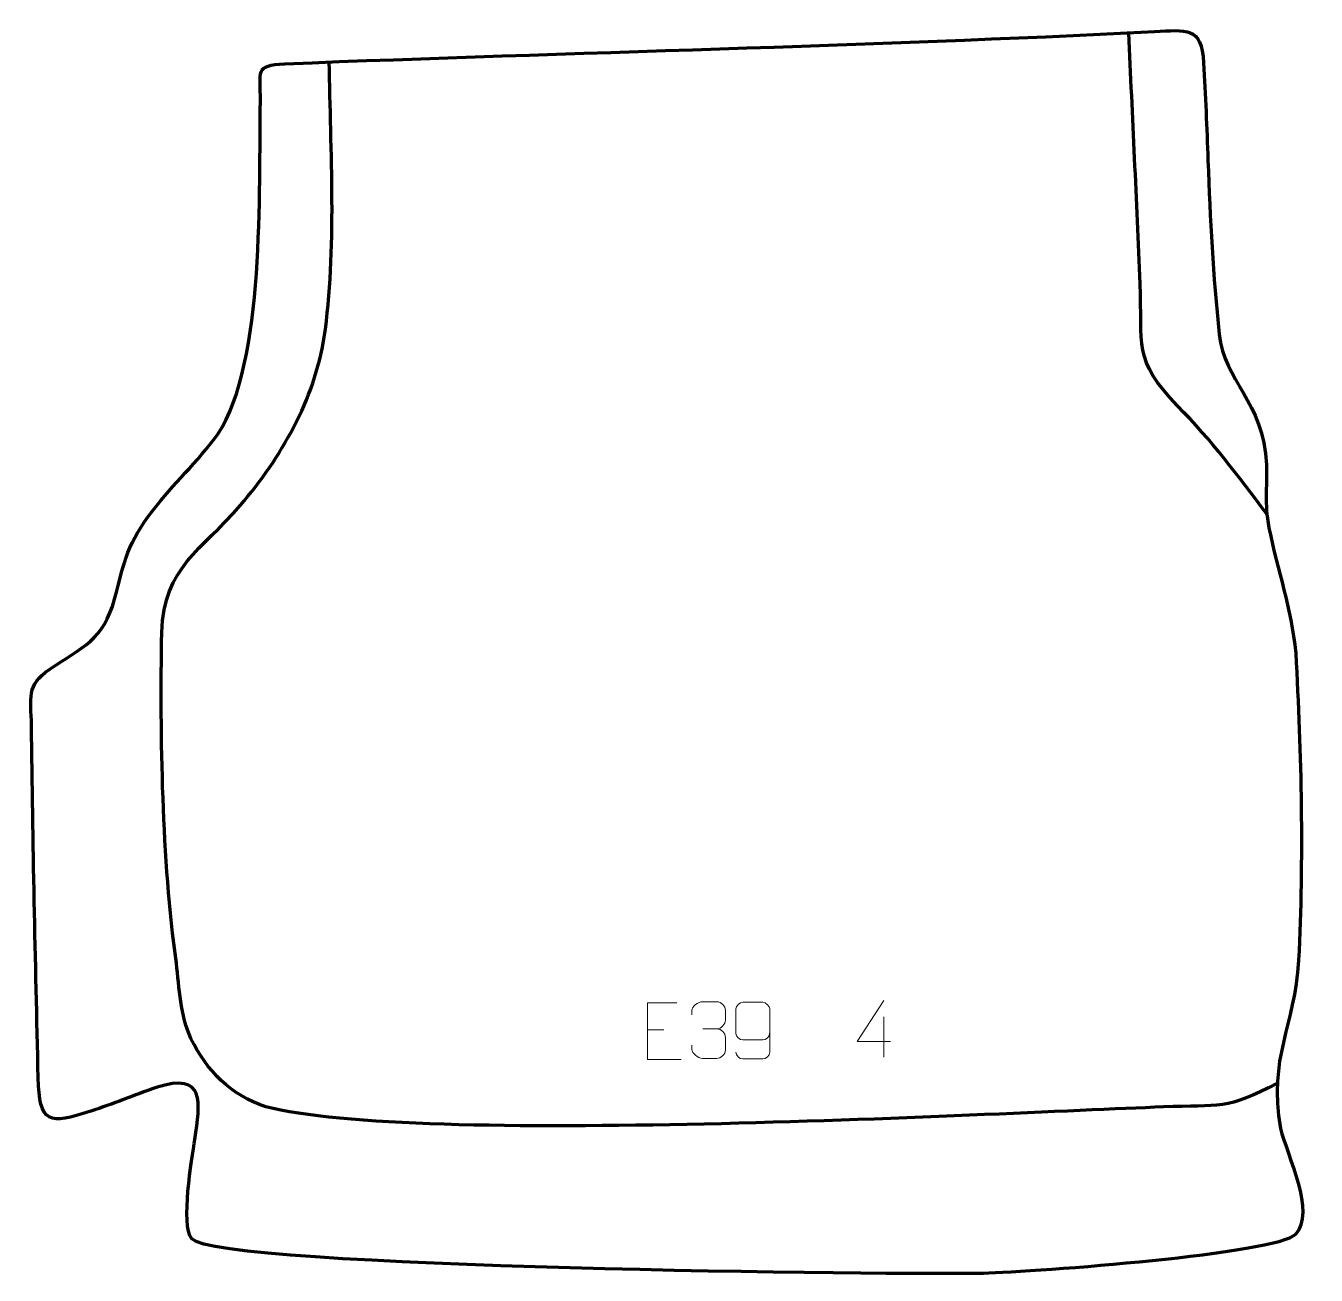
# Model space of a CAD drawing. Header units: millimetres. Extents: x 936 to 1505, y -37 to 514.
import ezdxf

# ---------------------------------------------------------------- set-up
doc = ezdxf.new("R2010")
doc.units = ezdxf.units.MM
doc.header["$MEASUREMENT"] = 0
doc.layers.add('layer 2', color=7, linetype='Continuous')
doc.layers.add('layer 3', color=7, linetype='Continuous')

msp = doc.modelspace()

# ---------------------------------------------------------------- linework, layer by layer
at = {"layer": 'layer 2', "color": 142, "lineweight": 158}
for points, knots in [([(1483.0182, 298.9789), (1470.0387, 316.2217), (1458.8395, 331.4056), (1443.57, 346.9006), (1443.57, 346.9006), (1423.6304, 367.4693), (1428.2019, 373.8438), (1427.1027, 400.7031), (1427.1027, 400.7031), (1425.5939, 437.5725), (1423.7466, 474.4743), (1422.0818, 511.3433)], [0, 0, 0, 0, 0.25, 0.25, 0.25, 0.25, 0.5, 0.5, 0.5, 0.5, 1, 1, 1, 1]), ([(1487.5931, 48.23), (1465.1751, 36.2198), (1462.0846, 38.6178), (1437.3168, 37.6748), (1437.3168, 37.6748), (1359.3146, 34.7051), (1107.4689, 20.4866), (1041.5369, 37.7798), (1041.5369, 37.7798), (1026.401, 42.6484), (1015.4094, 53.7131), (1008.5927, 67.8305), (1008.5927, 67.8305), (1003.8147, 78.0989), (1003.4939, 90.0578), (1002.1506, 101.1563), (1002.1506, 101.1563), (995.7017, 147.1409), (995.0295, 200.6449), (995.6646, 246.9651), (995.6646, 246.9651), (996.8881, 276.0439), (1012.9527, 282.7604), (1030.3726, 303.0521), (1030.3726, 303.0521), (1048.4362, 324.0937), (1062.9396, 349.4799), (1067.318, 377.1419), (1067.318, 377.1419), (1072.9707, 414.8986), (1070.0923, 459.8486), (1069.5488, 498.491)], [0, 0, 0, 0, 0.11111111, 0.11111111, 0.11111111, 0.11111111, 0.22222222, 0.22222222, 0.22222222, 0.22222222, 0.33333333, 0.33333333, 0.33333333, 0.33333333, 0.44444444, 0.44444444, 0.44444444, 0.44444444, 0.55555556, 0.55555556, 0.55555556, 0.55555556, 0.66666667, 0.66666667, 0.66666667, 0.66666667, 0.77777778, 0.77777778, 0.77777778, 0.77777778, 1, 1, 1, 1])]:
    msp.add_open_spline(points, degree=3, knots=knots, dxfattribs=at)
at = {"layer": 'layer 3', "color": 242, "lineweight": 158}
msp.add_open_spline([(1455.0592, 498.1175), (1454.1452, 514.4627), (1447.4858, 512.6046), (1433.3675, 511.8984), (1433.3675, 511.8984), (1305.8984, 505.5223), (1177.6134, 502.7563), (1049.9938, 497.7393), (1049.9938, 497.7393), (1036.3672, 496.9209), (1039.4594, 494.7353), (1039.1735, 481.1529), (1039.1735, 481.1529), (1038.5364, 442.7506), (1041.3472, 365.8762), (1020.4179, 334.3994), (1020.4179, 334.3994), (1011.2358, 321.8042), (1000.8815, 312.538), (991.751, 300.7861), (991.751, 300.7861), (980.5048, 286.0305), (979.4543, 278.8783), (974.8818, 261.6147), (974.8818, 261.6147), (970.1165, 243.6231), (960.5281, 240.2916), (946.3242, 230.7218), (946.3242, 230.7218), (935.758, 223.6028), (938.1162, 217.8724), (938.2449, 206.1236), (938.2449, 206.1236), (938.8527, 154.2919), (939.9775, 102.4049), (941.2408, 50.5838), (941.2408, 50.5838), (941.6673, 30.2673), (946.0172, 29.7816), (964.3801, 35.7669), (964.3801, 35.7669), (974.2617, 39.0397), (983.5502, 42.875), (993.2387, 46.2454), (993.2387, 46.2454), (1015.3449, 53.2942), (1012.5486, 39.7413), (1010.3011, 23.3497), (1010.3011, 23.3497), (1009.0933, 14.6986), (1003.8627, -14.1497), (1008.9913, -20.5186), (1008.9913, -20.5186), (1019.4136, -33.4619), (1326.8245, -36.5142), (1357.9592, -35.7131), (1357.9592, -35.7131), (1381.2832, -35.113), (1487.2646, -27.2105), (1495.5109, -18.5638), (1495.5109, -18.5638), (1504.7058, -8.9225), (1491.8021, 16.5284), (1488.9679, 28.1355), (1488.9679, 28.1355), (1483.4374, 60.0314), (1495.1941, 72.747), (1496.9405, 102.4195), (1496.9405, 102.4195), (1499.1892, 146.6275), (1498.1658, 193.5756), (1495.6682, 237.7955), (1495.6682, 237.7955), (1493.721, 258.2752), (1487.6923, 273.5731), (1483.897, 293.0051), (1483.897, 293.0051), (1481.71, 305.0438), (1483.0637, 309.6872), (1482.8239, 320.8057), (1482.8239, 320.8057), (1481.2865, 349.2346), (1464.2061, 357.4513), (1461.941, 378.4669), (1461.941, 378.4669), (1459.2323, 404.4369), (1457.8432, 429.0609), (1456.9835, 455.1262), (1456.9835, 455.1262), (1456.5106, 469.4613), (1455.8522, 483.7969), (1455.0592, 498.1175)], degree=3, knots=[0, 0, 0, 0, 0.04166667, 0.04166667, 0.04166667, 0.04166667, 0.08333333, 0.08333333, 0.08333333, 0.08333333, 0.125, 0.125, 0.125, 0.125, 0.16666667, 0.16666667, 0.16666667, 0.16666667, 0.20833333, 0.20833333, 0.20833333, 0.20833333, 0.25, 0.25, 0.25, 0.25, 0.29166667, 0.29166667, 0.29166667, 0.29166667, 0.33333333, 0.33333333, 0.33333333, 0.33333333, 0.375, 0.375, 0.375, 0.375, 0.41666667, 0.41666667, 0.41666667, 0.41666667, 0.45833333, 0.45833333, 0.45833333, 0.45833333, 0.5, 0.5, 0.5, 0.5, 0.54166667, 0.54166667, 0.54166667, 0.54166667, 0.58333333, 0.58333333, 0.58333333, 0.58333333, 0.625, 0.625, 0.625, 0.625, 0.66666667, 0.66666667, 0.66666667, 0.66666667, 0.70833333, 0.70833333, 0.70833333, 0.70833333, 0.75, 0.75, 0.75, 0.75, 0.79166667, 0.79166667, 0.79166667, 0.79166667, 0.83333333, 0.83333333, 0.83333333, 0.83333333, 0.875, 0.875, 0.875, 0.875, 0.91666667, 0.91666667, 0.91666667, 0.91666667, 1, 1, 1, 1], dxfattribs=at)
at = {"layer": 'layer 3', "color": 250, "lineweight": 9}
for points, knots in [([(1222.7375, 83.5907), (1222.7375, 83.5907), (1209.8636, 83.5907), (1209.8636, 83.5907), (1209.8636, 83.5907), (1209.8636, 83.5907), (1209.8636, 58.6371), (1209.8636, 58.6371), (1209.8636, 58.6371), (1209.8636, 58.6371), (1224.7294, 58.6371), (1224.7294, 58.6371)], [0, 0, 0, 0, 0.25, 0.25, 0.25, 0.25, 0.5, 0.5, 0.5, 0.5, 1, 1, 1, 1]), ([(1229.4886, 78.3591), (1229.4886, 78.3591), (1229.4886, 80.2163), (1229.4886, 80.2163), (1229.4886, 80.2163), (1229.4743, 81.9582), (1232.1388, 84.0763), (1234.1979, 84.0536), (1234.1979, 84.0536), (1236.262, 84.0536), (1238.326, 84.0536), (1240.3897, 84.0536), (1240.3897, 84.0536), (1242.5842, 84.0624), (1244.1825, 82.2156), (1244.2269, 80.3035), (1244.2269, 80.3035), (1244.2265, 78.8684), (1244.2265, 77.4333), (1244.2269, 75.9978), (1244.2269, 75.9978), (1244.1783, 74.3443), (1242.5757, 72.1143), (1240.3774, 72.1243), (1240.3774, 72.1243), (1242.5811, 72.1131), (1244.1891, 70.3099), (1244.2431, 68.2504), (1244.2431, 68.2504), (1244.2427, 66.4657), (1244.2427, 64.681), (1244.2431, 62.8959), (1244.2431, 62.8959), (1244.2532, 60.8345), (1242.1983, 59.0714), (1240.3774, 59.0795), (1240.3774, 59.0795), (1238.3121, 59.0798), (1236.2469, 59.0798), (1234.1813, 59.0795), (1234.1813, 59.0795), (1232.0127, 59.091), (1229.4817, 61.4912), (1229.4631, 62.953), (1229.4631, 62.953), (1229.4631, 62.953), (1229.4631, 64.8616), (1229.4631, 64.8616)], [0, 0, 0, 0, 0.07692308, 0.07692308, 0.07692308, 0.07692308, 0.15384615, 0.15384615, 0.15384615, 0.15384615, 0.23076923, 0.23076923, 0.23076923, 0.23076923, 0.30769231, 0.30769231, 0.30769231, 0.30769231, 0.38461538, 0.38461538, 0.38461538, 0.38461538, 0.46153846, 0.46153846, 0.46153846, 0.46153846, 0.53846154, 0.53846154, 0.53846154, 0.53846154, 0.61538462, 0.61538462, 0.61538462, 0.61538462, 0.69230769, 0.69230769, 0.69230769, 0.69230769, 0.76923077, 0.76923077, 0.76923077, 0.76923077, 0.84615385, 0.84615385, 0.84615385, 0.84615385, 1, 1, 1, 1]), ([(1248.8831, 61.7999), (1248.9072, 60.4604), (1250.2634, 58.8071), (1251.8353, 58.8415), (1251.8353, 58.8415), (1254.8201, 58.8418), (1257.8053, 58.8418), (1260.7907, 58.8415), (1260.7907, 58.8415), (1262.0098, 58.8265), (1263.738, 60.2641), (1263.743, 61.7999), (1263.743, 61.7999), (1263.7427, 68.1603), (1263.7427, 74.5211), (1263.743, 80.8819), (1263.743, 80.8819), (1263.7383, 82.0448), (1262.0098, 83.8159), (1260.7907, 83.8403), (1260.7907, 83.8403), (1257.8053, 83.84), (1254.8201, 83.84), (1251.8353, 83.8403), (1251.8353, 83.8403), (1250.5572, 83.7965), (1248.8875, 82.182), (1248.8831, 80.8819), (1248.8831, 80.8819), (1248.8831, 77.2985), (1248.8831, 73.7155), (1248.8831, 70.1327), (1248.8831, 70.1327), (1248.9216, 68.6545), (1250.5043, 67.2216), (1251.8353, 67.2237), (1251.8353, 67.2237), (1254.8201, 67.2234), (1257.8053, 67.2234), (1260.7907, 67.2237), (1260.7907, 67.2237), (1262.1202, 67.2187), (1263.7632, 68.7259), (1263.7215, 70.1545)], [0, 0, 0, 0, 0.08333333, 0.08333333, 0.08333333, 0.08333333, 0.16666667, 0.16666667, 0.16666667, 0.16666667, 0.25, 0.25, 0.25, 0.25, 0.33333333, 0.33333333, 0.33333333, 0.33333333, 0.41666667, 0.41666667, 0.41666667, 0.41666667, 0.5, 0.5, 0.5, 0.5, 0.58333333, 0.58333333, 0.58333333, 0.58333333, 0.66666667, 0.66666667, 0.66666667, 0.66666667, 0.75, 0.75, 0.75, 0.75, 0.83333333, 0.83333333, 0.83333333, 0.83333333, 1, 1, 1, 1]), ([(1317.0638, 66.6038), (1317.0638, 66.6038), (1302.2421, 66.6038), (1302.2421, 66.6038), (1302.2421, 66.6038), (1302.2421, 66.6038), (1314.1197, 84.6743), (1314.1197, 84.6743)], [0, 0, 0, 0, 0.33333333, 0.33333333, 0.33333333, 0.33333333, 1, 1, 1, 1])]:
    msp.add_open_spline(points, degree=3, knots=knots, dxfattribs=at)
for points in [[(1314.1197, 77.3649), (1314.1197, 77.3649), (1314.1197, 59.7002), (1314.1197, 59.7002)], [(1209.8636, 71.711), (1209.8636, 71.711), (1217.0317, 71.711), (1217.0317, 71.711)], [(1234.1983, 72.1139), (1234.1983, 72.1139), (1240.3947, 72.1139), (1240.3947, 72.1139)]]:
    msp.add_open_spline(points, degree=3, dxfattribs=at)

doc.saveas('drawing.dxf')
